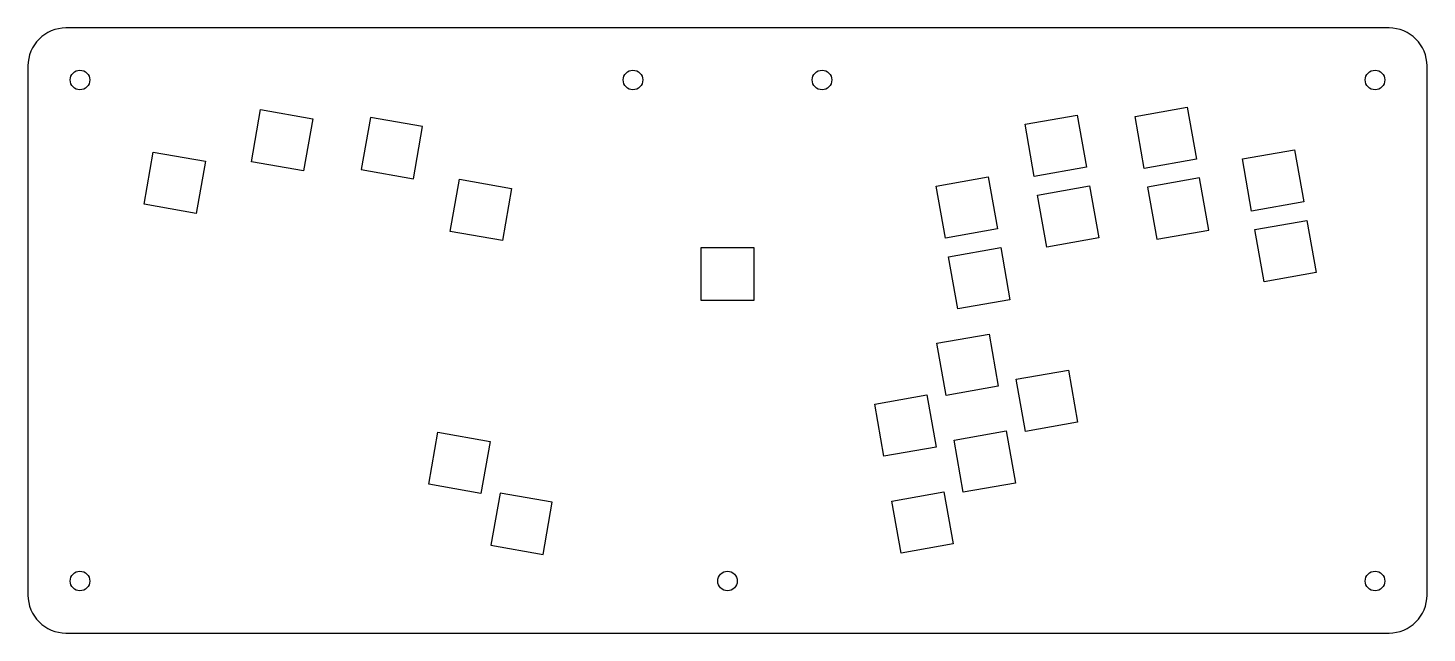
# Model space of a CAD drawing. Header units: millimetres. Extents: x 0 to 370, y 0 to 160.
import ezdxf

# ---------------------------------------------------------------- set-up
doc = ezdxf.new("R2010")
doc.units = ezdxf.units.MM
doc.layers.get('0').update_dxf_attribs({"linetype": 'CONTINUOUS'})

msp = doc.modelspace()

# ---------------------------------------------------------------- linework, layer by layer
msp.add_lwpolyline([(10, 160, 0.414214), (0, 150), (0, 10, 0.414214), (10, 0), (360, 0, 0.414214), (370, 10), (370, 150, 0.414214), (360, 160)], format="xyb", close=True)
for points in [[(59.08, 124.63), (61.51, 138.42), (75.3, 135.99), (72.87, 122.2)], [(277.48, 136.98), (279.92, 123.19), (266.13, 120.76), (263.7, 134.55)], [(306.57, 139.06), (309, 125.27), (295.21, 122.84), (292.78, 136.63)], [(88.16, 122.55), (101.95, 120.12), (104.38, 133.91), (90.59, 136.34)], [(33.13, 127.18), (46.91, 124.75), (44.48, 110.96), (30.7, 113.39)], [(323.59, 111.6), (321.16, 125.38), (334.95, 127.82), (337.38, 114.03)], [(127.9, 117.58), (125.47, 103.79), (111.68, 106.22), (114.11, 120.01)], [(242.61, 104.43), (240.18, 118.21), (253.96, 120.64), (256.39, 106.86)], [(296.08, 117.92), (298.51, 104.13), (312.3, 106.56), (309.86, 120.35)], [(280.78, 118.26), (283.22, 104.48), (269.43, 102.05), (267, 115.83)], [(338.25, 109.1), (340.68, 95.32), (326.89, 92.89), (324.46, 106.67)], [(178, 87.95), (178, 101.95), (192, 101.95), (192, 87.95)], [(257.26, 101.93), (259.69, 88.14), (245.91, 85.71), (243.48, 99.5)], [(240.4, 76.62), (254.19, 79.05), (256.62, 65.26), (242.83, 62.83)], [(263.8, 53.33), (261.37, 67.12), (275.16, 69.55), (277.59, 55.76)], [(226.38, 46.73), (223.95, 60.52), (237.74, 62.95), (240.17, 49.16)], [(119.75, 36.88), (105.97, 39.32), (108.4, 53.1), (122.19, 50.67)], [(258.7, 53.45), (261.14, 39.66), (247.35, 37.23), (244.92, 51.01)], [(138.64, 34.57), (124.85, 37), (122.42, 23.21), (136.21, 20.78)], [(230.89, 21.13), (228.46, 34.91), (242.25, 37.34), (244.68, 23.56)]]:
    msp.add_lwpolyline(points, close=True)
for centre in [(13.75, 146.25, 0), (160, 146.25), (210, 146.25), (356.25, 146.25, 0), (13.75, 13.75), (185, 13.75), (356.25, 13.75)]:
    msp.add_circle(centre, 2.6)

doc.saveas('drawing.dxf')
